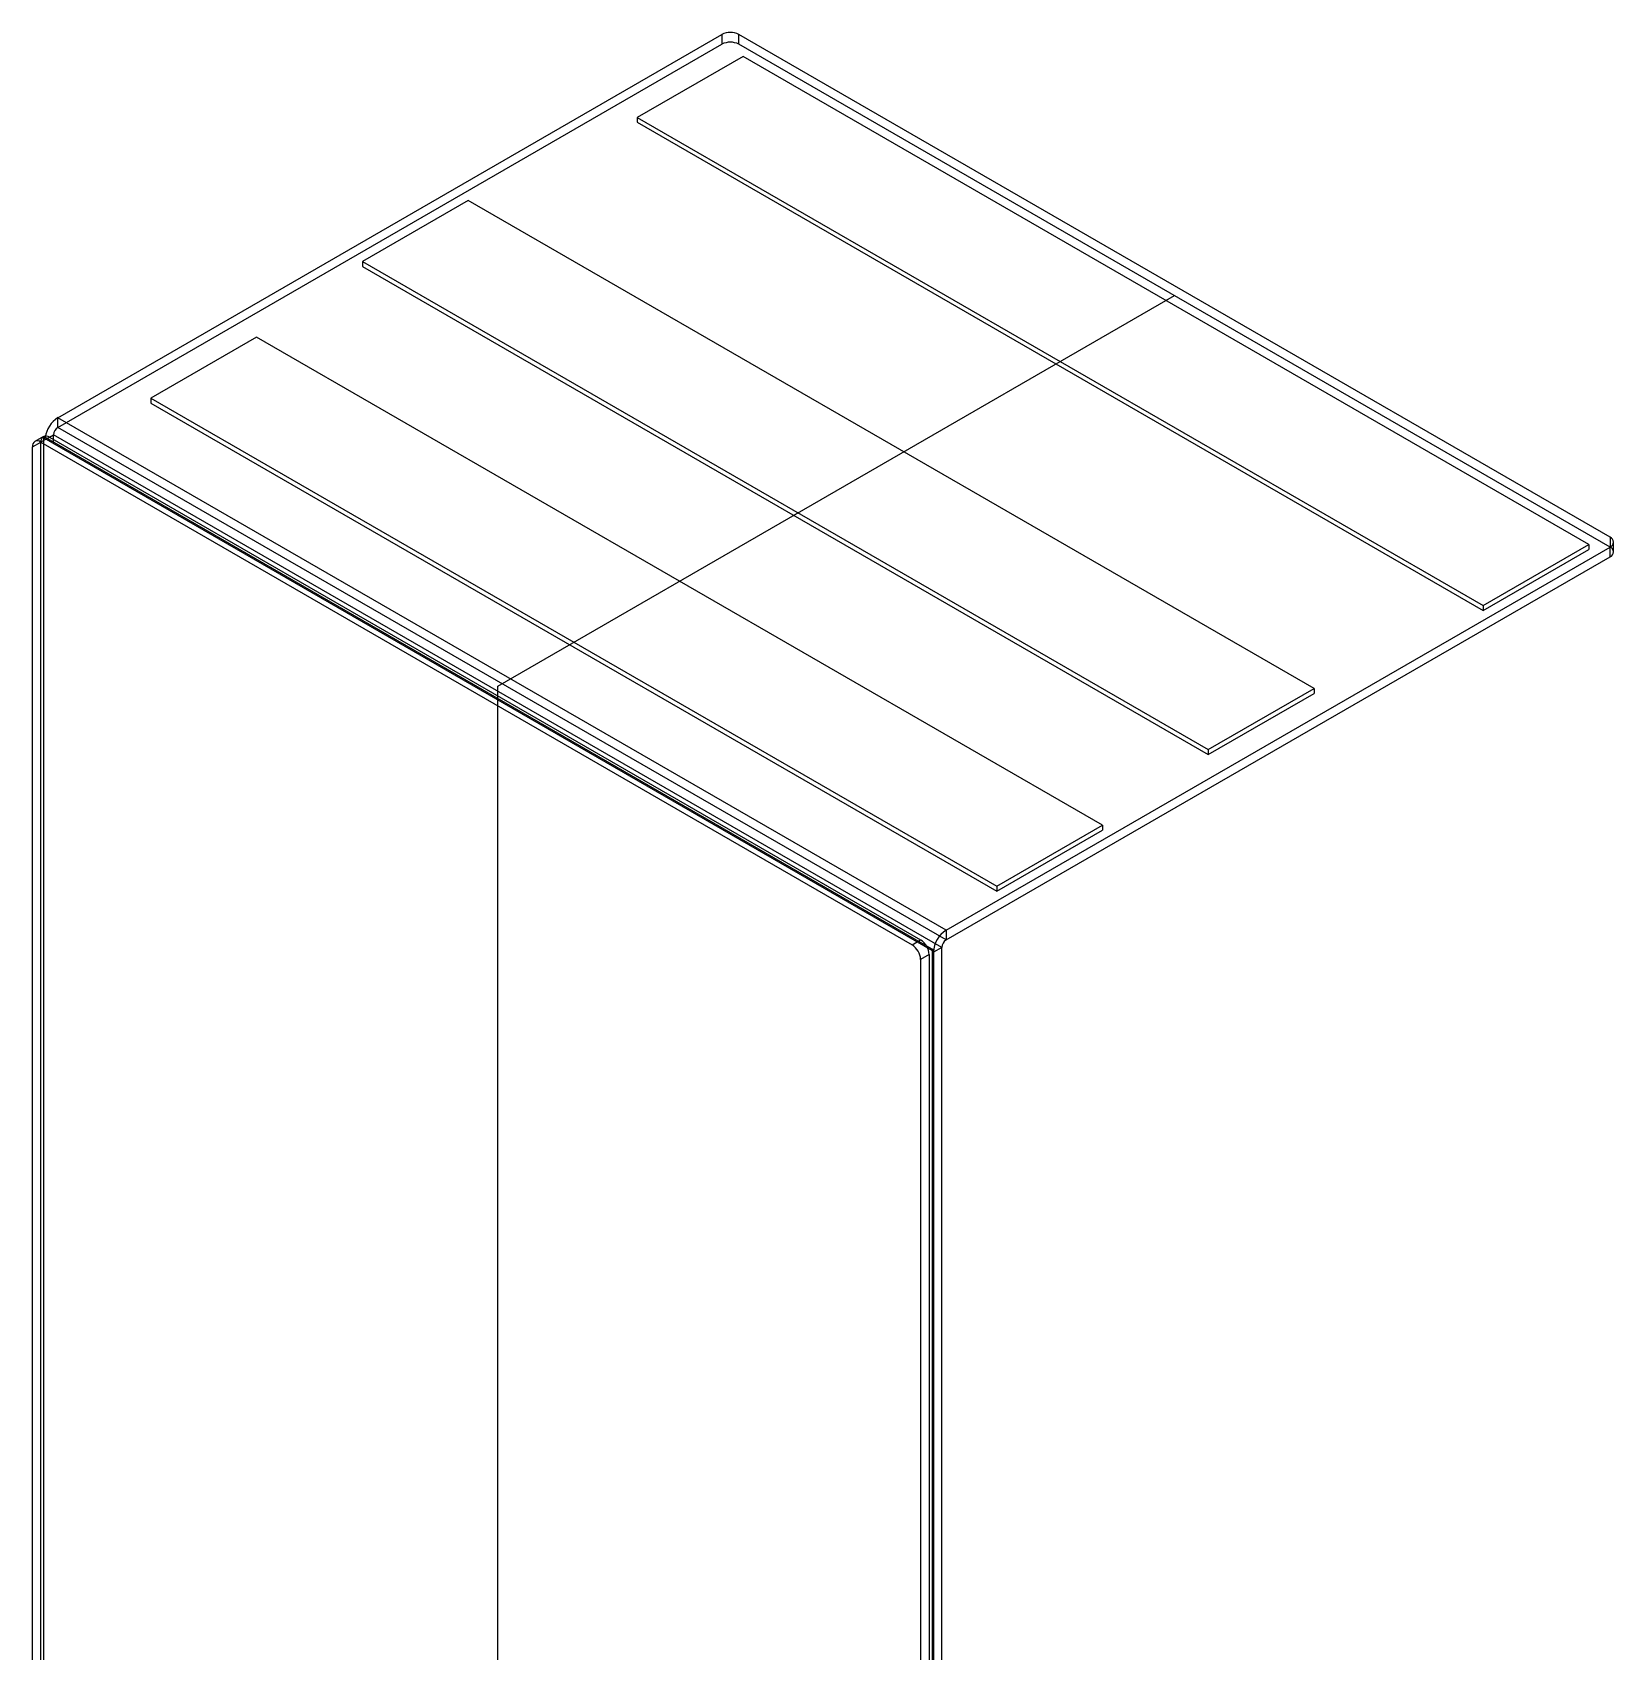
# Paper-space layout 'Sheet1' of a CAD drawing. Header units: millimetres. Extents: x 0 to 840, y 0 to 592.
# Drawn here: x 177.1 to 441.4, y 270.9 to 541.7 of the extents above; entities that cross this region are included whole.
import ezdxf

# ---------------------------------------------------------------- set-up
doc = ezdxf.new("R2010")
doc.units = ezdxf.units.MM
doc.layers.add('SLD-0', color=7, linetype='Continuous')

psp = doc.layouts.new('Sheet1')

# ---------------------------------------------------------------- linework, layer by layer
at = {"color": 7, "linetype": 'Continuous', "ltscale": 2}
for p, q in [((254.86, 432.33), (368, 497.64)), ((254.86, 187.37), (254.86, 432.33))]:
    psp.add_line(p, q, dxfattribs=at)
at = {"layer": 'SLD-0', "ltscale": 2}
for p, q in [((181.32, 477.23), (292.34, 541.32)), ((181.32, 475.6), (292.34, 539.69)), ((292.34, 541.32), (292.34, 539.69)), ((440.83, 457.23), (295.17, 541.32)), ((295.17, 539.69), (295.17, 541.32)), ((440.83, 455.6), (295.17, 539.69)), ((295.87, 537.65), (278.2, 527.44)), ((437.3, 456.01), (295.87, 537.65)), ((278.2, 527.44), (278.2, 526.63)), ((278.2, 527.44), (419.62, 445.8)), ((278.2, 526.63), (419.62, 444.99)), ((249.91, 513.56), (232.24, 503.36)), ((391.33, 431.92), (249.91, 513.56)), ((232.24, 503.36), (232.24, 502.54)), ((232.24, 503.36), (373.66, 421.72)), ((232.24, 502.54), (373.66, 420.9)), ((214.56, 490.7), (196.88, 480.5)), ((355.98, 409.06), (214.56, 490.7)), ((196.88, 480.5), (196.88, 479.68)), ((196.88, 480.5), (338.3, 398.86)), ((196.88, 479.68), (338.3, 398.04)), ((329.82, 391.51), (181.32, 477.23)), ((181.32, 475.6), (181.32, 477.23)), ((178.91, 474.07), (177.5, 473.25)), ((179.91, 473.97), (178.5, 473.15)), ((179.2, 473.97), (178.99, 473.85)), ((179.2, 473.97), (327.69, 388.25)), ((179.56, 473.76), (180.62, 474.38)), ((179.91, 473.97), (325.57, 389.88)), ((329.11, 388.65), (180.62, 474.38)), ((180.62, 473.15), (180.62, 474.38)), ((329.82, 389.88), (181.32, 475.6)), ((177.08, 472.34), (178.5, 473.15)), ((177.08, 230.23), (177.08, 472.34)), ((178.5, 473.15), (324.16, 389.06)), ((178.5, 231.05), (178.5, 473.15)), ((178.99, 231.33), (178.99, 473.85)), ((178.99, 473.85), (327.48, 388.12)), ((329.82, 391.51), (440.83, 455.6)), ((419.62, 445.8), (437.3, 456.01)), ((419.62, 444.99), (437.3, 455.19)), ((437.3, 456.01), (437.3, 455.19)), ((440.83, 457.23), (440.83, 455.6)), ((440.83, 453.97), (440.83, 455.6)), ((441.42, 454.78), (441.42, 456.42)), ((329.82, 389.88), (440.83, 453.97)), ((419.62, 445.8), (419.62, 444.99)), ((373.66, 421.72), (391.33, 431.92)), ((373.66, 420.9), (391.33, 431.11)), ((391.33, 431.92), (391.33, 431.11)), ((373.66, 421.72), (373.66, 420.9)), ((338.3, 398.86), (355.98, 409.06)), ((355.98, 409.06), (355.98, 408.25)), ((338.3, 398.04), (355.98, 408.25)), ((338.3, 398.86), (338.3, 398.04)), ((329.82, 391.51), (329.82, 389.88)), ((324.16, 389.06), (325.57, 389.88)), ((326.99, 387.43), (325.57, 386.61)), ((326.99, 387.43), (326.99, 145.32)), ((327.69, 388.25), (327.48, 388.12)), ((327.48, 388.12), (327.48, 145.61)), ((329.11, 388.65), (327.69, 387.84)), ((327.69, 388.25), (327.69, 145.73)), ((327.69, 145.73), (327.69, 387.84)), ((329.11, 146.55), (329.11, 388.65)), ((325.57, 386.61), (325.57, 144.51))]:
    psp.add_line(p, q, dxfattribs=at)
at = {"layer": 'SLD-0', "ltscale": 4}
for centre, radius, start, end in [((293.75, 538.59), 3.07, 62.6097, 117.3903), ((293.75, 536.96), 3.07, 62.6097, 117.3903), ((183.87, 473.3), 4.69, 122.8839, 171.9728), ((179.36, 473.29), 0.873, 50.7967, 189.214), ((182.15, 474.31), 1.54, 122.6055, 177.3945), ((177.94, 472.48), 0.873, 50.7967, 189.214), ((440.52, 456.42), 0.873, 290.7834, 69.2166), ((440.52, 454.78), 0.873, 290.7834, 69.2166), ((332.3, 387.63), 4.61, 122.6055, 177.3945), ((322.5, 386.47), 3.07, 2.6055, 57.3945), ((323.92, 387.29), 3.07, 2.6055, 57.3945), ((330.64, 388.58), 1.54, 122.6055, 177.3945)]:
    psp.add_arc(centre, radius, start, end, dxfattribs=at)

doc.saveas('drawing.dxf')
